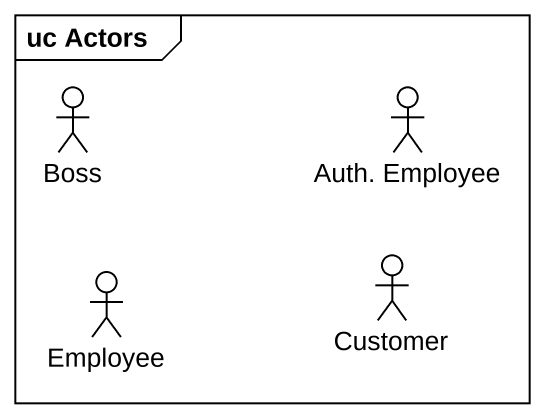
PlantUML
@startuml
mainframe uc Actors
actor Boss
actor "Auth. Employee" as Auth_Employee
actor Employee
actor Customer
@enduml
